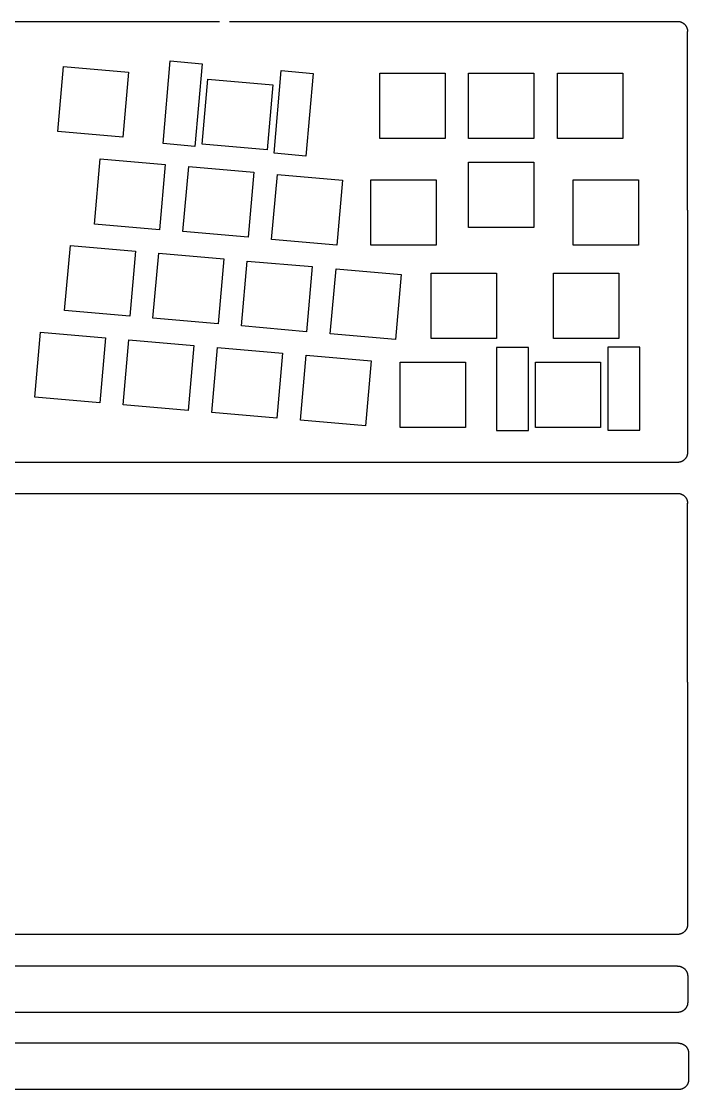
# Model space of a CAD drawing. Extents: x 2428 to 114729, y 14007 to 104145.
# Drawn here: x 58439 to 114729, y 14007 to 104145 of the extents above; entities that cross this region are included whole.
import ezdxf

# ---------------------------------------------------------------- set-up
doc = ezdxf.new("R2010")
doc.units = 0

msp = doc.modelspace()

# ---------------------------------------------------------------- linework, layer by layer
at = {"layer": 'Layer 1'}
for p, q in [((50416.2, 104145), (75157.2, 104145)), ((76003.2, 104145), (113369, 104145)), ((113369, 104145), (113783, 104145)), ((113783, 104145), (113804.059405, 104144.948188)), ((113804.059405, 104144.948188), (113825.060558, 104144.37248)), ((113825.060558, 104144.37248), (113845.994633, 104143.276456)), ((113845.994633, 104143.276456), (113866.852803, 104141.663694)), ((113866.852803, 104141.663694), (113887.626243, 104139.537773)), ((113887.626243, 104139.537773), (113908.306127, 104136.90227)), ((113908.306127, 104136.90227), (113928.883627, 104133.760764)), ((113928.883627, 104133.760764), (113949.349919, 104130.116834)), ((113949.349919, 104130.116834), (113969.696176, 104125.974058)), ((113969.696176, 104125.974058), (113989.913572, 104121.336014)), ((113989.913572, 104121.336014), (114009.993281, 104116.206281)), ((114009.993281, 104116.206281), (114029.926477, 104110.588438)), ((114029.926477, 104110.588438), (114049.704333, 104104.486062)), ((114049.704333, 104104.486062), (114069.318024, 104097.902733)), ((114069.318024, 104097.902733), (114088.758723, 104090.842028)), ((114088.758723, 104090.842028), (114108.017604, 104083.307526)), ((114108.017604, 104083.307526), (114127.085842, 104075.302806)), ((114127.085842, 104075.302806), (114145.95461, 104066.831446)), ((114145.95461, 104066.831446), (114164.615081, 104057.897024)), ((114164.615081, 104057.897024), (114183.05843, 104048.503118)), ((114183.05843, 104048.503118), (114201.275831, 104038.653308)), ((114201.275831, 104038.653308), (114219.258458, 104028.351172)), ((114219.258458, 104028.351172), (114236.997484, 104017.600288)), ((114236.997484, 104017.600288), (114254.484083, 104006.404234)), ((114254.484083, 104006.404234), (114271.709429, 103994.76659)), ((114271.709429, 103994.76659), (114288.664697, 103982.690932)), ((114288.664697, 103982.690932), (114305.341059, 103970.180841)), ((114305.341059, 103970.180841), (114321.729691, 103957.239894)), ((114321.729691, 103957.239894), (114337.821765, 103943.871669)), ((114337.821765, 103943.871669), (114353.608455, 103930.079746)), ((114353.608455, 103930.079746), (114369.080937, 103915.867702)), ((114369.080937, 103915.867702), (114384.230382, 103901.239116)), ((114384.230382, 103901.239116), (114399.009947, 103886.236926)), ((114399.009947, 103886.236926), (114413.376226, 103870.907546)), ((114413.376226, 103870.907546), (114427.325551, 103855.259765)), ((114427.325551, 103855.259765), (114440.854258, 103839.302372)), ((114440.854258, 103839.302372), (114453.958679, 103823.044159)), ((114453.958679, 103823.044159), (114466.635146, 103806.493913)), ((114466.635146, 103806.493913), (114478.879995, 103789.660426)), ((114478.879995, 103789.660426), (114490.689557, 103772.552488)), ((114490.689557, 103772.552488), (114502.060167, 103755.178887)), ((114502.060167, 103755.178887), (114512.988158, 103737.548414)), ((114512.988158, 103737.548414), (114523.469863, 103719.669859)), ((114523.469863, 103719.669859), (114533.501615, 103701.552012)), ((114533.501615, 103701.552012), (114543.079748, 103683.203661)), ((114543.079748, 103683.203661), (114552.200595, 103664.633598)), ((114552.200595, 103664.633598), (114560.86049, 103645.850613)), ((114560.86049, 103645.850613), (114569.055766, 103626.863494)), ((114569.055766, 103626.863494), (114576.782756, 103607.681031)), ((114576.782756, 103607.681031), (114584.037793, 103588.312016)), ((114584.037793, 103588.312016), (114590.817212, 103568.765237)), ((114590.817212, 103568.765237), (114597.117345, 103549.049484)), ((114597.117345, 103549.049484), (114602.934525, 103529.173547)), ((114602.934525, 103529.173547), (114608.265087, 103509.146216)), ((114608.265087, 103509.146216), (114613.105363, 103488.976281)), ((114613.105363, 103488.976281), (114617.451687, 103468.672532)), ((114617.451687, 103468.672532), (114621.300392, 103448.243758)), ((114621.300392, 103448.243758), (114624.647811, 103427.698749)), ((114624.647811, 103427.698749), (114627.490278, 103407.046296)), ((114627.490278, 103407.046296), (114629.824127, 103386.295187)), ((114629.824127, 103386.295187), (114631.64569, 103365.454214)), ((114631.64569, 103365.454214), (114632.951301, 103344.532165)), ((114632.951301, 103344.532165), (114633.737293, 103323.53783)), ((114633, 88204.8), (114633, 103302)), ((114633.737293, 103323.53783), (114634, 103302.48)), ((61507.2, 94860.8), (61995.2, 100345.8)), ((61995.2, 100346), (67479.2, 99868.997)), ((70389.2, 93837.8), (70995.2, 100809.8)), ((70995.2, 100810), (73684.2, 100562)), ((73684.2, 100562), (73074.2, 93599)), ((67479.2, 99868.8), (66999.2, 94380.8)), ((73688.2, 93789.8), (74176.2, 99274.8)), ((74176.2, 99274.8), (79661.2, 98797.8)), ((79751.2, 93019.8), (80357.2, 99990.8)), ((80357.2, 99990.8), (83046.2, 99742.8)), ((83046.2, 99742.8), (82436.2, 92779.8)), ((88672.2, 99762.8), (94180.2, 99762.8)), ((88672.2, 94254.8), (88672.2, 99762.8)), ((94180.2, 99762.8), (94180.2, 94254.8)), ((96172.2, 99762.8), (101680.2, 99762.8)), ((96172.2, 94254.8), (96172.2, 99762.8)), ((101680, 99762.8), (101680, 94254.8)), ((103668, 94258.8), (103668, 99766.8)), ((103668, 99766.8), (109176, 99766.8)), ((109176, 99766.8), (109176, 94258.8)), ((79661.2, 98797.8), (79180.2, 93310.8)), ((66999.2, 94380.8), (61507.2, 94860.8)), ((73074.2, 93598.8), (70389.2, 93837.8)), ((79180.2, 93310.8), (73688.2, 93789.8)), ((94180.2, 94254.8), (88672.2, 94254.8)), ((101680, 94254.8), (96172.2, 94254.8)), ((109176, 94258.8), (103668, 94258.8)), ((82436.2, 92779.8), (79751.2, 93019.8)), ((64598.2, 87046.8), (65086.2, 92531.8)), ((65086.2, 92531.8), (70570.2, 92054.8)), ((70570.2, 92054.8), (70090.2, 86566.8)), ((96172.2, 86763.8), (96172.2, 92271.8)), ((96172.2, 92271.8), (101680.2, 92271.8)), ((101680, 92271.8), (101680, 86763.8)), ((72070.2, 86405.8), (72558.2, 91889.8)), ((72558.2, 91889.8), (78042.2, 91413.8)), ((78042.2, 91413.8), (77562.2, 85924.8)), ((79550.2, 85747.8), (80039.2, 91231.8)), ((80039.2, 91231.8), (85523.2, 90755.8)), ((85523.2, 90755.8), (85042.2, 85267.8)), ((87924.2, 85263.8), (87924.2, 90771.8)), ((87924.2, 90771.8), (93432.2, 90771.8)), ((93432.2, 90771.8), (93432.2, 85263.8)), ((104979, 85259.8), (104979, 90767.8)), ((104979, 90767.8), (110487, 90767.8)), ((110487, 90767.8), (110487, 85259.8)), ((114633, 88204.8), (114633, 67779.8)), ((70090.2, 86566.8), (64598.2, 87046.8)), ((101680, 86763.8), (96172.2, 86763.8)), ((77562.2, 85924.8), (72070.2, 86405.8)), ((85042.2, 85267.8), (79550.2, 85747.8)), ((62086.2, 79739.8), (62574.2, 85224.8)), ((62574.2, 85224.8), (68058.2, 84747.8)), ((68058.2, 84747.8), (67578.2, 79259.8)), ((93432.2, 85263.8), (87924.2, 85263.8)), ((110487, 85259.8), (104979, 85259.8)), ((69542.2, 79094.8), (70031.2, 84578.8)), ((70031.2, 84578.8), (75515.2, 84101.8)), ((75515.2, 84101.8), (75035.2, 78613.8)), ((77007.2, 78440.8), (77495.2, 83924.8)), ((77495.2, 83924.8), (82979.2, 83448.8)), ((82979.2, 83448.8), (82499.2, 77960.8)), ((84495.2, 77787.8), (84983.2, 83271.8)), ((84983.2, 83271.8), (90468.2, 82794.8)), ((90468.2, 82794.8), (89987.2, 77306.8)), ((93023.2, 82897.8), (98531.2, 82897.8)), ((93023.2, 77389.8), (93023.2, 82897.8)), ((98531.2, 82897.8), (98531.2, 77389.8)), ((103330, 82889.8), (108838, 82889.8)), ((103330, 77381.8), (103330, 82889.8)), ((108838, 82889.8), (108838, 77381.8)), ((67578.2, 79259.8), (62086.2, 79739.8)), ((75035.2, 78613.8), (69542.2, 79094.8)), ((82499.2, 77960.8), (77007.2, 78440.8)), ((59562.2, 72440.8), (60050.2, 77924.8)), ((60050.2, 77924.8), (65535.2, 77448.8)), ((89987.2, 77306.8), (84495.2, 77787.8)), ((65535.2, 77448.8), (65054.2, 71960.8)), ((67027.2, 71779.8), (67515.2, 77263.8)), ((67515.2, 77263.8), (72999.2, 76787.8)), ((72999.2, 76787.8), (72519.2, 71298.8)), ((74499.2, 71137.8), (74987.2, 76621.8)), ((74987.2, 76621.8), (80472.2, 76145.8)), ((98531.2, 77389.8), (93023.2, 77389.8)), ((98507.2, 76633.8), (98507.2, 69633.8)), ((101212, 76633.8), (98507.2, 76633.8)), ((101212, 69633.8), (101212, 76633.8)), ((108838, 77381.8), (103330, 77381.8)), ((110605, 76641.8), (107901, 76641.8)), ((107901, 76641.8), (107901, 69641.8)), ((110605, 69641.8), (110605, 76641.8)), ((80472.2, 76145.8), (79991.2, 70657.8)), ((81976.2, 70483.8), (82464.2, 75968.8)), ((82464.2, 75968.8), (87948.2, 75491.8)), ((87948.2, 75491.8), (87468.2, 70003.8)), ((90393.2, 75385.8), (95901.2, 75385.8)), ((90393.2, 69877.8), (90393.2, 75385.8)), ((95901.2, 75385.8), (95901.2, 69877.8)), ((101798, 69889.8), (101798, 75397.8)), ((101798, 75397.8), (107306, 75397.8)), ((107306, 75397.8), (107306, 69889.8)), ((65054.2, 71960.8), (59562.2, 72440.8)), ((72519.2, 71298.8), (67027.2, 71779.8)), ((79991.2, 70657.8), (74499.2, 71137.8)), ((87468.2, 70003.8), (81976.2, 70483.8)), ((95901.2, 69877.8), (90393.2, 69877.8)), ((98507.2, 69633.8), (101212.2, 69633.8)), ((107306, 69889.8), (101798, 69889.8)), ((107901, 69641.8), (110605, 69641.8)), ((114619.001393, 67612.676369), (114614.844931, 67592.334894)), ((114622.659187, 67633.1382), (114619.001393, 67612.676369)), ((114625.814728, 67653.711566), (114622.659187, 67633.1382)), ((114628.464433, 67674.387645), (114625.814728, 67653.711566)), ((114630.604718, 67695.157616), (114628.464433, 67674.387645)), ((114632.232001, 67716.012659), (114630.604718, 67695.157616)), ((114633.342698, 67736.943951), (114632.232001, 67716.012659)), ((114633.933225, 67757.942672), (114633.342698, 67736.943951)), ((114634, 67779), (114633.933225, 67757.942672)), ((75164.2, 66928.8), (50424.2, 66928.8)), ((108343, 66928.8), (75164.2, 66928.8)), ((113374, 66928.8), (108343, 66928.8)), ((113791, 66928.8), (113374, 66928.8)), ((113812.05594, 66928.850806), (113791, 66928.6)), ((113833.048698, 66929.624832), (113812.05594, 66928.850806)), ((113853.969484, 66930.918419), (113833.048698, 66929.624832)), ((113874.809508, 66932.727905), (113853.969484, 66930.918419)), ((113895.559981, 66935.049631), (113874.809508, 66932.727905)), ((113916.212113, 66937.879936), (113895.559981, 66935.049631)), ((113936.757114, 66941.215161), (113916.212113, 66937.879936)), ((113957.186196, 66945.051643), (113936.757114, 66941.215161)), ((113977.490568, 66949.385725), (113957.186196, 66945.051643)), ((113997.661441, 66954.213744), (113977.490568, 66949.385725)), ((114017.690026, 66959.53204), (113997.661441, 66954.213744)), ((114037.567532, 66965.336954), (114017.690026, 66959.53204)), ((114057.285171, 66971.624825), (114037.567532, 66965.336954)), ((114076.834153, 66978.391993), (114057.285171, 66971.624825)), ((114096.205688, 66985.634796), (114076.834153, 66978.391993)), ((114115.390986, 66993.349576), (114096.205688, 66985.634796)), ((114134.381259, 67001.532672), (114115.390986, 66993.349576)), ((114153.167716, 67010.180422), (114134.381259, 67001.532672)), ((114171.741569, 67019.289168), (114153.167716, 67010.180422)), ((114190.094027, 67028.855249), (114171.741569, 67019.289168)), ((114208.2163, 67038.875003), (114190.094027, 67028.855249)), ((114226.099601, 67049.344772), (114208.2163, 67038.875003)), ((114243.735138, 67060.260894), (114226.099601, 67049.344772)), ((114261.114122, 67071.61971), (114243.735138, 67060.260894)), ((114278.227764, 67083.417559), (114261.114122, 67071.61971)), ((114295.067274, 67095.65078), (114278.227764, 67083.417559)), ((114311.623863, 67108.315714), (114295.067274, 67095.65078)), ((114327.888741, 67121.408699), (114311.623863, 67108.315714)), ((114343.853119, 67134.926077), (114327.888741, 67121.408699)), ((114359.508206, 67148.864185), (114343.853119, 67134.926077)), ((114374.845214, 67163.219365), (114359.508206, 67148.864185)), ((114389.855353, 67177.987956), (114374.845214, 67163.219365)), ((114404.492196, 67193.126593), (114389.855353, 67177.987956)), ((114418.712788, 67208.588475), (114404.492196, 67193.126593)), ((114432.513544, 67224.364779), (114418.712788, 67208.588475)), ((114445.890882, 67240.446684), (114432.513544, 67224.364779)), ((114458.841219, 67256.825369), (114445.890882, 67240.446684)), ((114471.36097, 67273.492012), (114458.841219, 67256.825369)), ((114483.446553, 67290.437793), (114471.36097, 67273.492012)), ((114495.094384, 67307.653891), (114483.446553, 67290.437793)), ((114506.300879, 67325.131483), (114495.094384, 67307.653891)), ((114517.062456, 67342.86175), (114506.300879, 67325.131483)), ((114527.375531, 67360.835869), (114517.062456, 67342.86175)), ((114537.236521, 67379.04502), (114527.375531, 67360.835869)), ((114546.641842, 67397.480381), (114537.236521, 67379.04502)), ((114555.587911, 67416.133131), (114546.641842, 67397.480381)), ((114564.071145, 67434.994449), (114555.587911, 67416.133131)), ((114572.087959, 67454.055514), (114564.071145, 67434.994449)), ((114579.634772, 67473.307504), (114572.087959, 67454.055514)), ((114586.707998, 67492.741599), (114579.634772, 67473.307504)), ((114593.304056, 67512.348977), (114586.707998, 67492.741599)), ((114599.419362, 67532.120816), (114593.304056, 67512.348977)), ((114605.050332, 67552.048297), (114599.419362, 67532.120816)), ((114610.193383, 67572.122596), (114605.050332, 67552.048297)), ((114614.844931, 67592.334894), (114610.193383, 67572.122596)), ((50424.2, 64318.8), (75162.2, 64320.8)), ((75162.2, 64320.8), (113374, 64320.8)), ((113374, 64320.8), (113788, 64320.8)), ((113788, 64320.1), (113809.059081, 64320.048192)), ((113809.059081, 64320.048192), (113830.059913, 64319.472506)), ((113830.059913, 64319.472506), (113850.99367, 64318.376519)), ((113850.99367, 64318.376519), (113871.851526, 64316.763809)), ((113871.851526, 64316.763809), (113892.624656, 64314.637955)), ((113892.624656, 64314.637955), (113913.304234, 64312.002535)), ((113913.304234, 64312.002535), (113933.881433, 64308.861127)), ((113933.881433, 64308.861127), (113954.347429, 64305.217309)), ((113954.347429, 64305.217309), (113974.693395, 64301.07466)), ((113974.693395, 64301.07466), (113994.910506, 64296.436757)), ((113994.910506, 64296.436757), (114014.989936, 64291.30718)), ((114014.989936, 64291.30718), (114034.922859, 64285.689505)), ((114034.922859, 64285.689505), (114054.70045, 64279.587313)), ((114054.70045, 64279.587313), (114074.313883, 64273.004179)), ((114074.313883, 64273.004179), (114093.754332, 64265.943684)), ((114093.754332, 64265.943684), (114113.012971, 64258.409405)), ((114113.012971, 64258.409405), (114132.080974, 64250.40492)), ((114132.080974, 64250.40492), (114150.949517, 64241.933807)), ((114150.949517, 64241.933807), (114169.609773, 64232.999646)), ((114169.609773, 64232.999646), (114188.052916, 64223.606013)), ((114188.052916, 64223.606013), (114206.27012, 64213.756488)), ((114206.27012, 64213.756488), (114224.252561, 64203.454647)), ((114224.252561, 64203.454647), (114241.991411, 64192.704071)), ((114241.991411, 64192.704071), (114259.477846, 64181.508336)), ((114259.477846, 64181.508336), (114276.70304, 64169.871022)), ((114276.70304, 64169.871022), (114293.658167, 64157.795705)), ((114293.658167, 64157.795705), (114310.3344, 64145.285966)), ((114310.3344, 64145.285966), (114326.722916, 64132.34538)), ((114326.722916, 64132.34538), (114342.814886, 64118.977528)), ((114342.814886, 64118.977528), (114358.601487, 64105.185987)), ((114358.601487, 64105.185987), (114374.073892, 64090.974336)), ((114374.073892, 64090.974336), (114389.223276, 64076.346151)), ((114389.223276, 64076.346151), (114404.002794, 64061.344371)), ((114404.002794, 64061.344371), (114418.369044, 64046.015404)), ((114418.369044, 64046.015404), (114432.318358, 64030.36804)), ((114432.318358, 64030.36804), (114445.84707, 64014.411068)), ((114445.84707, 64014.411068), (114458.951513, 63998.153278)), ((114458.951513, 63998.153278), (114471.628021, 63981.603458)), ((114471.628021, 63981.603458), (114483.872926, 63964.7704)), ((114483.872926, 63964.7704), (114495.682563, 63947.662891)), ((114495.682563, 63947.662891), (114507.053265, 63930.289721)), ((114507.053265, 63930.289721), (114517.981365, 63912.65968)), ((114517.981365, 63912.65968), (114528.463196, 63894.781557)), ((114528.463196, 63894.781557), (114538.495092, 63876.664141)), ((114538.495092, 63876.664141), (114548.073386, 63858.316221)), ((114548.073386, 63858.316221), (114557.194412, 63839.746588)), ((114557.194412, 63839.746588), (114565.854502, 63820.96403)), ((114565.854502, 63820.96403), (114574.049991, 63801.977337)), ((114574.049991, 63801.977337), (114581.777211, 63782.795299)), ((114581.777211, 63782.795299), (114589.032496, 63763.426704)), ((114589.032496, 63763.426704), (114595.81218, 63743.880341)), ((114595.81218, 63743.880341), (114602.112595, 63724.165002)), ((114602.112595, 63724.165002), (114607.930076, 63704.289473)), ((114607.930076, 63704.289473), (114613.260955, 63684.262546)), ((114613.260955, 63684.262546), (114618.101566, 63664.09301)), ((114618.101566, 63664.09301), (114622.448242, 63643.789653)), ((114622.448242, 63643.789653), (114626.297316, 63623.361266)), ((114626.297316, 63623.361266), (114629.645123, 63602.816637)), ((114629.645123, 63602.816637), (114632.487994, 63582.164556)), ((114632.487994, 63582.164556), (114634.822265, 63561.413813)), ((114634.822265, 63561.413813), (114636.644267, 63540.573196)), ((114636.644267, 63540.573196), (114637.950335, 63519.651495)), ((114637.950335, 63519.651495), (114638.736801, 63498.6575)), ((114638, 48379.8), (114638, 63477.8)), ((114638.736801, 63498.6575), (114639, 63477.6)), ((114638, 48379.8), (114638, 27954.8)), ((114639, 27954), (114638.933225, 27932.942672)), ((108348, 27103.8), (5929.23, 27103.8)), ((111904, 27096.8), (108348, 27103.8)), ((113244, 27096.8), (111904, 27096.8)), ((113796, 27103.8), (113244, 27096.8)), ((113817.05594, 27103.850806), (113796, 27103.6)), ((113838.048698, 27104.624832), (113817.05594, 27103.850806)), ((113858.969484, 27105.918419), (113838.048698, 27104.624832)), ((113879.809508, 27107.727905), (113858.969484, 27105.918419)), ((113900.559981, 27110.049631), (113879.809508, 27107.727905)), ((113921.212113, 27112.879936), (113900.559981, 27110.049631)), ((113941.757114, 27116.215161), (113921.212113, 27112.879936)), ((113962.186196, 27120.051643), (113941.757114, 27116.215161)), ((113982.490568, 27124.385725), (113962.186196, 27120.051643)), ((114002.661441, 27129.213744), (113982.490568, 27124.385725)), ((114022.690026, 27134.53204), (114002.661441, 27129.213744)), ((114042.567532, 27140.336954), (114022.690026, 27134.53204)), ((114062.285171, 27146.624825), (114042.567532, 27140.336954)), ((114081.834153, 27153.391993), (114062.285171, 27146.624825)), ((114101.205688, 27160.634796), (114081.834153, 27153.391993)), ((114120.390986, 27168.349576), (114101.205688, 27160.634796)), ((114139.381259, 27176.532672), (114120.390986, 27168.349576)), ((114158.167716, 27185.180422), (114139.381259, 27176.532672)), ((114176.741569, 27194.289168), (114158.167716, 27185.180422)), ((114195.094027, 27203.855249), (114176.741569, 27194.289168)), ((114213.2163, 27213.875003), (114195.094027, 27203.855249)), ((114231.099601, 27224.344772), (114213.2163, 27213.875003)), ((114248.735138, 27235.260894), (114231.099601, 27224.344772)), ((114266.114122, 27246.61971), (114248.735138, 27235.260894)), ((114283.227764, 27258.417559), (114266.114122, 27246.61971)), ((114300.067274, 27270.65078), (114283.227764, 27258.417559)), ((114316.623863, 27283.315714), (114300.067274, 27270.65078)), ((114332.888741, 27296.408699), (114316.623863, 27283.315714)), ((114348.853119, 27309.926077), (114332.888741, 27296.408699)), ((114364.508206, 27323.864185), (114348.853119, 27309.926077)), ((114379.845214, 27338.219365), (114364.508206, 27323.864185)), ((114394.855353, 27352.987956), (114379.845214, 27338.219365)), ((114409.492196, 27368.126593), (114394.855353, 27352.987956)), ((114423.712788, 27383.588475), (114409.492196, 27368.126593)), ((114437.513544, 27399.364779), (114423.712788, 27383.588475)), ((114450.890882, 27415.446684), (114437.513544, 27399.364779)), ((114463.841219, 27431.825369), (114450.890882, 27415.446684)), ((114476.36097, 27448.492012), (114463.841219, 27431.825369)), ((114488.446553, 27465.437793), (114476.36097, 27448.492012)), ((114500.094384, 27482.653891), (114488.446553, 27465.437793)), ((114511.300879, 27500.131483), (114500.094384, 27482.653891)), ((114522.062456, 27517.86175), (114511.300879, 27500.131483)), ((114532.375531, 27535.835869), (114522.062456, 27517.86175)), ((114542.236521, 27554.04502), (114532.375531, 27535.835869)), ((114551.641842, 27572.480381), (114542.236521, 27554.04502)), ((114560.587911, 27591.133131), (114551.641842, 27572.480381)), ((114569.071145, 27609.994449), (114560.587911, 27591.133131)), ((114577.087959, 27629.055514), (114569.071145, 27609.994449)), ((114584.634772, 27648.307504), (114577.087959, 27629.055514)), ((114591.707998, 27667.741599), (114584.634772, 27648.307504)), ((114598.304056, 27687.348977), (114591.707998, 27667.741599)), ((114604.419362, 27707.120816), (114598.304056, 27687.348977)), ((114610.050332, 27727.048297), (114604.419362, 27707.120816)), ((114615.193383, 27747.122596), (114610.050332, 27727.048297)), ((114619.844931, 27767.334894), (114615.193383, 27747.122596)), ((114624.001393, 27787.676369), (114619.844931, 27767.334894)), ((114627.659187, 27808.1382), (114624.001393, 27787.676369)), ((114630.814728, 27828.711566), (114627.659187, 27808.1382)), ((114633.464433, 27849.387645), (114630.814728, 27828.711566)), ((114635.604718, 27870.157616), (114633.464433, 27849.387645)), ((114637.232001, 27891.012659), (114635.604718, 27870.157616)), ((114638.342698, 27911.943951), (114637.232001, 27891.012659)), ((114638.933225, 27932.942672), (114638.342698, 27911.943951)), ((111904, 24433.8), (5929.23, 24433.8)), ((113798, 24431.8), (111904, 24433.8)), ((113798, 24431.3), (113819.059081, 24431.248192)), ((113819.059081, 24431.248192), (113840.059913, 24430.672506)), ((113840.059913, 24430.672506), (113860.99367, 24429.576519)), ((113860.99367, 24429.576519), (113881.851526, 24427.963809)), ((113881.851526, 24427.963809), (113902.624656, 24425.837955)), ((113902.624656, 24425.837955), (113923.304234, 24423.202535)), ((113923.304234, 24423.202535), (113943.881433, 24420.061127)), ((113943.881433, 24420.061127), (113964.347429, 24416.417309)), ((113964.347429, 24416.417309), (113984.693395, 24412.27466)), ((113984.693395, 24412.27466), (114004.910506, 24407.636757)), ((114004.910506, 24407.636757), (114024.989936, 24402.50718)), ((114024.989936, 24402.50718), (114044.922859, 24396.889505)), ((114044.922859, 24396.889505), (114064.70045, 24390.787313)), ((114064.70045, 24390.787313), (114084.313883, 24384.204179)), ((114084.313883, 24384.204179), (114103.754332, 24377.143684)), ((114103.754332, 24377.143684), (114123.012971, 24369.609405)), ((114123.012971, 24369.609405), (114142.080974, 24361.60492)), ((114142.080974, 24361.60492), (114160.949517, 24353.133807)), ((114160.949517, 24353.133807), (114179.609773, 24344.199646)), ((114179.609773, 24344.199646), (114198.052916, 24334.806013)), ((114198.052916, 24334.806013), (114216.27012, 24324.956488)), ((114216.27012, 24324.956488), (114234.252561, 24314.654647)), ((114234.252561, 24314.654647), (114251.991411, 24303.904071)), ((114251.991411, 24303.904071), (114269.477846, 24292.708336)), ((114269.477846, 24292.708336), (114286.70304, 24281.071022)), ((114286.70304, 24281.071022), (114303.658167, 24268.995705)), ((114303.658167, 24268.995705), (114320.3344, 24256.485966)), ((114320.3344, 24256.485966), (114336.722916, 24243.54538)), ((114336.722916, 24243.54538), (114352.814886, 24230.177528)), ((114352.814886, 24230.177528), (114368.601487, 24216.385987)), ((114368.601487, 24216.385987), (114384.073892, 24202.174336)), ((114384.073892, 24202.174336), (114399.223276, 24187.546151)), ((114399.223276, 24187.546151), (114414.002794, 24172.544371)), ((114414.002794, 24172.544371), (114428.369044, 24157.215404)), ((114428.369044, 24157.215404), (114442.318358, 24141.56804)), ((114442.318358, 24141.56804), (114455.84707, 24125.611068)), ((114455.84707, 24125.611068), (114468.951513, 24109.353278)), ((114468.951513, 24109.353278), (114481.628021, 24092.803458)), ((114481.628021, 24092.803458), (114493.872926, 24075.9704)), ((114493.872926, 24075.9704), (114505.682563, 24058.862891)), ((114505.682563, 24058.862891), (114517.053265, 24041.489721)), ((114517.053265, 24041.489721), (114527.981365, 24023.85968)), ((114527.981365, 24023.85968), (114538.463196, 24005.981557)), ((114538.463196, 24005.981557), (114548.495092, 23987.864141)), ((114548.495092, 23987.864141), (114558.073386, 23969.516221)), ((114558.073386, 23969.516221), (114567.194412, 23950.946588)), ((114567.194412, 23950.946588), (114575.854502, 23932.16403)), ((114575.854502, 23932.16403), (114584.049991, 23913.177337)), ((114584.049991, 23913.177337), (114591.777211, 23893.995299)), ((114591.777211, 23893.995299), (114599.032496, 23874.626704)), ((114599.032496, 23874.626704), (114605.81218, 23855.080341)), ((114605.81218, 23855.080341), (114612.112595, 23835.365002)), ((114612.112595, 23835.365002), (114617.930076, 23815.489473)), ((114617.930076, 23815.489473), (114623.260955, 23795.462546)), ((114623.260955, 23795.462546), (114628.101566, 23775.29301)), ((114628.101566, 23775.29301), (114632.448242, 23754.989653)), ((114632.448242, 23754.989653), (114636.297316, 23734.561266)), ((114636.297316, 23734.561266), (114639.645123, 23714.016637)), ((114639.645123, 23714.016637), (114642.487994, 23693.364556)), ((114642.487994, 23693.364556), (114644.822265, 23672.613813)), ((114644.822265, 23672.613813), (114646.644267, 23651.773196)), ((114646.644267, 23651.773196), (114647.950335, 23630.851495)), ((114647.950335, 23630.851495), (114648.736801, 23609.8575)), ((114648, 23588.8), (114648, 21374.8)), ((114648.736801, 23609.8575), (114649, 23588.8)), ((114374.508206, 20743.864185), (114358.853119, 20729.926077)), ((114389.845214, 20758.219365), (114374.508206, 20743.864185)), ((114404.855353, 20772.987956), (114389.845214, 20758.219365)), ((114419.492196, 20788.126593), (114404.855353, 20772.987956)), ((114433.712788, 20803.588475), (114419.492196, 20788.126593)), ((114447.513544, 20819.364779), (114433.712788, 20803.588475)), ((114460.890882, 20835.446684), (114447.513544, 20819.364779)), ((114473.841219, 20851.825369), (114460.890882, 20835.446684)), ((114486.36097, 20868.492012), (114473.841219, 20851.825369)), ((114498.446553, 20885.437793), (114486.36097, 20868.492012)), ((114510.094384, 20902.653891), (114498.446553, 20885.437793)), ((114521.300879, 20920.131483), (114510.094384, 20902.653891)), ((114532.062456, 20937.86175), (114521.300879, 20920.131483)), ((114542.375531, 20955.835869), (114532.062456, 20937.86175)), ((114552.236521, 20974.04502), (114542.375531, 20955.835869)), ((114561.641842, 20992.480381), (114552.236521, 20974.04502)), ((114570.587911, 21011.133131), (114561.641842, 20992.480381)), ((114579.071145, 21029.994449), (114570.587911, 21011.133131)), ((114587.087959, 21049.055514), (114579.071145, 21029.994449)), ((114594.634772, 21068.307504), (114587.087959, 21049.055514)), ((114601.707998, 21087.741599), (114594.634772, 21068.307504)), ((114608.304056, 21107.348977), (114601.707998, 21087.741599)), ((114614.419362, 21127.120816), (114608.304056, 21107.348977)), ((114620.050332, 21147.048297), (114614.419362, 21127.120816)), ((114625.193383, 21167.122596), (114620.050332, 21147.048297)), ((114629.844931, 21187.334894), (114625.193383, 21167.122596)), ((114634.001393, 21207.676369), (114629.844931, 21187.334894)), ((114637.659187, 21228.1382), (114634.001393, 21207.676369)), ((114640.814728, 21248.711566), (114637.659187, 21228.1382)), ((114643.464433, 21269.387645), (114640.814728, 21248.711566)), ((114645.604718, 21290.157616), (114643.464433, 21269.387645)), ((114647.232001, 21311.012659), (114645.604718, 21290.157616)), ((114648.342698, 21331.943951), (114647.232001, 21311.012659)), ((114648.933225, 21352.942672), (114648.342698, 21331.943951)), ((114649, 21374), (114648.933225, 21352.942672)), ((108358, 20523.8), (5789.23, 20523.8)), ((111764, 20516.8), (108358, 20523.8)), ((113254, 20516.8), (111764, 20516.8)), ((113806, 20523.8), (113254, 20516.8)), ((113827.05594, 20523.850806), (113806, 20523.6)), ((113848.048698, 20524.624832), (113827.05594, 20523.850806)), ((113868.969484, 20525.918419), (113848.048698, 20524.624832)), ((113889.809508, 20527.727905), (113868.969484, 20525.918419)), ((113910.559981, 20530.049631), (113889.809508, 20527.727905)), ((113931.212113, 20532.879936), (113910.559981, 20530.049631)), ((113951.757114, 20536.215161), (113931.212113, 20532.879936)), ((113972.186196, 20540.051643), (113951.757114, 20536.215161)), ((113992.490568, 20544.385725), (113972.186196, 20540.051643)), ((114012.661441, 20549.213744), (113992.490568, 20544.385725)), ((114032.690026, 20554.53204), (114012.661441, 20549.213744)), ((114052.567532, 20560.336954), (114032.690026, 20554.53204)), ((114072.285171, 20566.624825), (114052.567532, 20560.336954)), ((114091.834153, 20573.391993), (114072.285171, 20566.624825)), ((114111.205688, 20580.634796), (114091.834153, 20573.391993)), ((114130.390986, 20588.349576), (114111.205688, 20580.634796)), ((114149.381259, 20596.532672), (114130.390986, 20588.349576)), ((114168.167716, 20605.180422), (114149.381259, 20596.532672)), ((114186.741569, 20614.289168), (114168.167716, 20605.180422)), ((114205.094027, 20623.855249), (114186.741569, 20614.289168)), ((114223.2163, 20633.875003), (114205.094027, 20623.855249)), ((114241.099601, 20644.344772), (114223.2163, 20633.875003)), ((114258.735138, 20655.260894), (114241.099601, 20644.344772)), ((114276.114122, 20666.61971), (114258.735138, 20655.260894)), ((114293.227764, 20678.417559), (114276.114122, 20666.61971)), ((114310.067274, 20690.65078), (114293.227764, 20678.417559)), ((114326.623863, 20703.315714), (114310.067274, 20690.65078)), ((114342.888741, 20716.408699), (114326.623863, 20703.315714)), ((114358.853119, 20729.926077), (114342.888741, 20716.408699)), ((111764, 17921.8), (5789, 17923.8)), ((113878, 17921.8), (111764, 17921.8)), ((113878, 17921.3), (113899.059081, 17921.248192)), ((113899.059081, 17921.248192), (113920.059913, 17920.672506)), ((113920.059913, 17920.672506), (113940.99367, 17919.576519)), ((113940.99367, 17919.576519), (113961.851526, 17917.963809)), ((113961.851526, 17917.963809), (113982.624656, 17915.837955)), ((113982.624656, 17915.837955), (114003.304234, 17913.202535)), ((114003.304234, 17913.202535), (114023.881433, 17910.061127)), ((114023.881433, 17910.061127), (114044.347429, 17906.417309)), ((114044.347429, 17906.417309), (114064.693395, 17902.27466)), ((114064.693395, 17902.27466), (114084.910506, 17897.636757)), ((114084.910506, 17897.636757), (114104.989936, 17892.50718)), ((114104.989936, 17892.50718), (114124.922859, 17886.889505)), ((114124.922859, 17886.889505), (114144.70045, 17880.787313)), ((114144.70045, 17880.787313), (114164.313883, 17874.204179)), ((114164.313883, 17874.204179), (114183.754332, 17867.143684)), ((114183.754332, 17867.143684), (114203.012971, 17859.609405)), ((114203.012971, 17859.609405), (114222.080974, 17851.60492)), ((114222.080974, 17851.60492), (114240.949517, 17843.133807)), ((114240.949517, 17843.133807), (114259.609773, 17834.199646)), ((114259.609773, 17834.199646), (114278.052916, 17824.806013)), ((114278.052916, 17824.806013), (114296.27012, 17814.956488)), ((114296.27012, 17814.956488), (114314.252561, 17804.654647)), ((114314.252561, 17804.654647), (114331.991411, 17793.904071)), ((114331.991411, 17793.904071), (114349.477846, 17782.708336)), ((114349.477846, 17782.708336), (114366.70304, 17771.071022)), ((114366.70304, 17771.071022), (114383.658167, 17758.995705)), ((114383.658167, 17758.995705), (114400.3344, 17746.485966)), ((114400.3344, 17746.485966), (114416.722916, 17733.54538)), ((114416.722916, 17733.54538), (114432.814886, 17720.177528)), ((114432.814886, 17720.177528), (114448.601487, 17706.385987)), ((114448.601487, 17706.385987), (114464.073892, 17692.174336)), ((114464.073892, 17692.174336), (114479.223276, 17677.546151)), ((114479.223276, 17677.546151), (114494.002794, 17662.544371)), ((114494.002794, 17662.544371), (114508.369044, 17647.215404)), ((114508.369044, 17647.215404), (114522.318358, 17631.56804)), ((114522.318358, 17631.56804), (114535.84707, 17615.611068)), ((114535.84707, 17615.611068), (114548.951513, 17599.353278)), ((114548.951513, 17599.353278), (114561.628021, 17582.803458)), ((114561.628021, 17582.803458), (114573.872926, 17565.9704)), ((114573.872926, 17565.9704), (114585.682563, 17548.862891)), ((114585.682563, 17548.862891), (114597.053265, 17531.489721)), ((114597.053265, 17531.489721), (114607.981365, 17513.85968)), ((114607.981365, 17513.85968), (114618.463196, 17495.981557)), ((114618.463196, 17495.981557), (114628.495092, 17477.864141)), ((114628.495092, 17477.864141), (114638.073386, 17459.516221)), ((114638.073386, 17459.516221), (114647.194412, 17440.946588)), ((114647.194412, 17440.946588), (114655.854502, 17422.16403)), ((114655.854502, 17422.16403), (114664.049991, 17403.177337)), ((114664.049991, 17403.177337), (114671.777211, 17383.995299)), ((114671.777211, 17383.995299), (114679.032496, 17364.626704)), ((114679.032496, 17364.626704), (114685.81218, 17345.080341)), ((114685.81218, 17345.080341), (114692.112595, 17325.365002)), ((114692.112595, 17325.365002), (114697.930076, 17305.489473)), ((114697.930076, 17305.489473), (114703.260955, 17285.462546)), ((114703.260955, 17285.462546), (114708.101566, 17265.29301)), ((114708.101566, 17265.29301), (114712.448242, 17244.989653)), ((114712.448242, 17244.989653), (114716.297316, 17224.561266)), ((114716.297316, 17224.561266), (114719.645123, 17204.016637)), ((114719.645123, 17204.016637), (114722.487994, 17183.364556)), ((114722.487994, 17183.364556), (114724.822265, 17162.613813)), ((114724.822265, 17162.613813), (114726.644267, 17141.773196)), ((114726.644267, 17141.773196), (114727.950335, 17120.851495)), ((114727.950335, 17120.851495), (114728.736801, 17099.8575)), ((114728, 17078.8), (114728, 14864.8)), ((114728.736801, 17099.8575), (114729, 17078.8)), ((114612.062456, 14427.86175), (114601.300879, 14410.131483)), ((114622.375531, 14445.835869), (114612.062456, 14427.86175)), ((114632.236521, 14464.04502), (114622.375531, 14445.835869)), ((114641.641842, 14482.480381), (114632.236521, 14464.04502)), ((114650.587911, 14501.133131), (114641.641842, 14482.480381)), ((114659.071145, 14519.994449), (114650.587911, 14501.133131)), ((114667.087959, 14539.055514), (114659.071145, 14519.994449)), ((114674.634772, 14558.307504), (114667.087959, 14539.055514)), ((114681.707998, 14577.741599), (114674.634772, 14558.307504)), ((114688.304056, 14597.348977), (114681.707998, 14577.741599)), ((114694.419362, 14617.120816), (114688.304056, 14597.348977)), ((114700.050332, 14637.048297), (114694.419362, 14617.120816)), ((114705.193383, 14657.122596), (114700.050332, 14637.048297)), ((114709.844931, 14677.334894), (114705.193383, 14657.122596)), ((114714.001393, 14697.676369), (114709.844931, 14677.334894)), ((114717.659187, 14718.1382), (114714.001393, 14697.676369)), ((114720.814728, 14738.711566), (114717.659187, 14718.1382)), ((114723.464433, 14759.387645), (114720.814728, 14738.711566)), ((114725.604718, 14780.157616), (114723.464433, 14759.387645)), ((114727.232001, 14801.012659), (114725.604718, 14780.157616)), ((114728.342698, 14821.943951), (114727.232001, 14801.012659)), ((114728.933225, 14842.942672), (114728.342698, 14821.943951)), ((114729, 14864), (114728.933225, 14842.942672)), ((108438, 14013.8), (3378.23, 14013.8)), ((113334, 14006.8), (108438, 14013.8)), ((113886, 14013.8), (113334, 14006.8)), ((113907.05594, 14013.850806), (113886, 14013.6)), ((113928.048698, 14014.624832), (113907.05594, 14013.850806)), ((113948.969484, 14015.918419), (113928.048698, 14014.624832)), ((113969.809508, 14017.727905), (113948.969484, 14015.918419)), ((113990.559981, 14020.049631), (113969.809508, 14017.727905)), ((114011.212113, 14022.879936), (113990.559981, 14020.049631)), ((114031.757114, 14026.215161), (114011.212113, 14022.879936)), ((114052.186196, 14030.051643), (114031.757114, 14026.215161)), ((114072.490568, 14034.385725), (114052.186196, 14030.051643)), ((114092.661441, 14039.213744), (114072.490568, 14034.385725)), ((114112.690026, 14044.53204), (114092.661441, 14039.213744)), ((114132.567532, 14050.336954), (114112.690026, 14044.53204)), ((114152.285171, 14056.624825), (114132.567532, 14050.336954)), ((114171.834153, 14063.391993), (114152.285171, 14056.624825)), ((114191.205688, 14070.634796), (114171.834153, 14063.391993)), ((114210.390986, 14078.349576), (114191.205688, 14070.634796)), ((114229.381259, 14086.532672), (114210.390986, 14078.349576)), ((114248.167716, 14095.180422), (114229.381259, 14086.532672)), ((114266.741569, 14104.289168), (114248.167716, 14095.180422)), ((114285.094027, 14113.855249), (114266.741569, 14104.289168)), ((114303.2163, 14123.875003), (114285.094027, 14113.855249)), ((114321.099601, 14134.344772), (114303.2163, 14123.875003)), ((114338.735138, 14145.260894), (114321.099601, 14134.344772)), ((114356.114122, 14156.61971), (114338.735138, 14145.260894)), ((114373.227764, 14168.417559), (114356.114122, 14156.61971)), ((114390.067274, 14180.65078), (114373.227764, 14168.417559)), ((114406.623863, 14193.315714), (114390.067274, 14180.65078)), ((114422.888741, 14206.408699), (114406.623863, 14193.315714)), ((114438.853119, 14219.926077), (114422.888741, 14206.408699)), ((114454.508206, 14233.864185), (114438.853119, 14219.926077)), ((114469.845214, 14248.219365), (114454.508206, 14233.864185)), ((114484.855353, 14262.987956), (114469.845214, 14248.219365)), ((114499.492196, 14278.126593), (114484.855353, 14262.987956)), ((114513.712788, 14293.588475), (114499.492196, 14278.126593)), ((114527.513544, 14309.364779), (114513.712788, 14293.588475)), ((114540.890882, 14325.446684), (114527.513544, 14309.364779)), ((114553.841219, 14341.825369), (114540.890882, 14325.446684)), ((114566.36097, 14358.492012), (114553.841219, 14341.825369)), ((114578.446553, 14375.437793), (114566.36097, 14358.492012)), ((114590.094384, 14392.653891), (114578.446553, 14375.437793)), ((114601.300879, 14410.131483), (114590.094384, 14392.653891))]:
    msp.add_line(p, q, dxfattribs=at)

doc.saveas('drawing.dxf')
